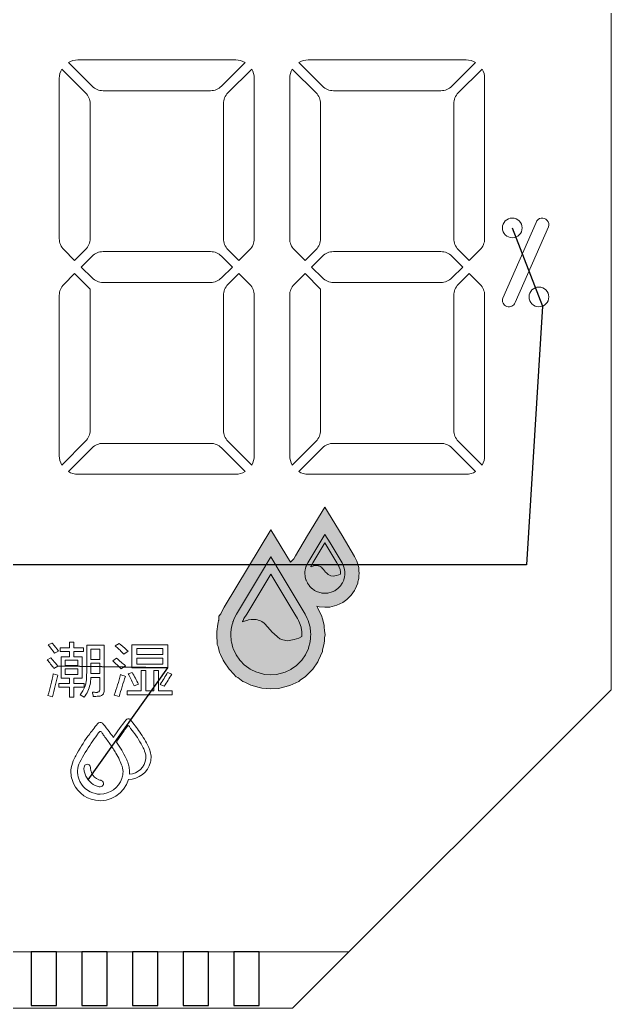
# Model space of a CAD drawing. Header units: millimetres. Extents: x -2138 to 1406, y 307 to 1926.
# Drawn here: x -2093.42 to -2072.41, y 1804.76 to 1839.88 of the extents above; entities that cross this region are included whole.
import ezdxf

# ---------------------------------------------------------------- set-up
doc = ezdxf.new("R2010")
doc.units = ezdxf.units.MM
doc.header["$LTSCALE"] = 3
doc.layers.add('dim', color=3, linetype='Continuous')
doc.layers.add('SY1', color=116, linetype='Continuous')

msp = doc.modelspace()

# ---------------------------------------------------------------- hatches: boundary and pattern name
h = msp.add_hatch(color=256)
h.paths.add_polyline_path([(-2082.043, 1820.348), (-2082.043, 1820.342), (-2082.032, 1820.264), (-2082.032, 1820.18), (-2082.085, 1820.157), (-2082.169, 1820.133), (-2082.287, 1820.109), (-2082.366, 1820.127), (-2082.42, 1820.145), (-2082.462, 1820.174), (-2082.522, 1820.228), (-2082.557, 1820.258), (-2082.635, 1820.348), (-2082.653, 1820.366), (-2082.677, 1820.396), (-2082.707, 1820.425), (-2082.737, 1820.443), (-2082.743, 1820.449), (-2082.778, 1820.467), (-2082.808, 1820.473), (-2082.82, 1820.479), (-2082.844, 1820.485), (-2082.928, 1820.485), (-2082.976, 1820.479), (-2082.988, 1820.473), (-2083.006, 1820.467), (-2083.071, 1820.449), (-2083.083, 1820.443), (-2083.083, 1820.449), (-2083.071, 1820.467), (-2083.059, 1820.503), (-2083.006, 1820.581), (-2082.581, 1821.292), (-2082.157, 1820.581), (-2082.109, 1820.503), (-2082.091, 1820.467), (-2082.073, 1820.425)], flags=16)
h.paths.add_polyline_path([(-2082.581, 1821.597), (-2082.767, 1821.292), (-2083.191, 1820.581), (-2083.233, 1820.503), (-2083.245, 1820.467), (-2083.251, 1820.449), (-2083.257, 1820.443), (-2083.257, 1820.425), (-2083.268, 1820.396), (-2083.274, 1820.366), (-2083.28, 1820.348), (-2083.292, 1820.258), (-2083.292, 1820.174), (-2083.286, 1820.145), (-2083.286, 1820.103), (-2083.28, 1820.091), (-2083.257, 1819.983), (-2083.251, 1819.971), (-2083.203, 1819.87), (-2083.197, 1819.858), (-2083.131, 1819.762), (-2083.125, 1819.756), (-2083.047, 1819.672), (-2083.035, 1819.667), (-2082.946, 1819.601), (-2082.934, 1819.595), (-2082.85, 1819.555), (-2082.713, 1819.517), (-2082.695, 1819.511), (-2082.587, 1819.505), (-2082.482, 1819.51), (-2082.328, 1819.551), (-2082.229, 1819.595), (-2082.223, 1819.601), (-2082.127, 1819.667), (-2082.121, 1819.672), (-2082.038, 1819.756), (-2082.032, 1819.762), (-2081.966, 1819.858), (-2081.96, 1819.87), (-2081.912, 1819.971), (-2081.912, 1819.983), (-2081.882, 1820.091), (-2081.882, 1820.115), (-2081.876, 1820.133), (-2081.876, 1820.18), (-2081.87, 1820.216), (-2081.876, 1820.264), (-2081.882, 1820.342), (-2081.882, 1820.348), (-2081.906, 1820.425), (-2081.918, 1820.467), (-2081.936, 1820.503), (-2081.972, 1820.581), (-2082.396, 1821.292)])
h.paths.add_polyline_path([(-2083.426, 1818.296), (-2083.426, 1818.284), (-2083.402, 1818.129), (-2083.402, 1817.962), (-2083.51, 1817.914), (-2083.677, 1817.866), (-2083.913, 1817.819), (-2084.071, 1817.854), (-2084.179, 1817.89), (-2084.263, 1817.95), (-2084.382, 1818.057), (-2084.454, 1818.117), (-2084.609, 1818.296), (-2084.645, 1818.332), (-2084.693, 1818.392), (-2084.753, 1818.452), (-2084.812, 1818.488), (-2084.824, 1818.5), (-2084.896, 1818.535), (-2084.956, 1818.547), (-2084.98, 1818.559), (-2085.028, 1818.571), (-2085.195, 1818.571), (-2085.291, 1818.559), (-2085.314, 1818.547), (-2085.35, 1818.535), (-2085.482, 1818.5), (-2085.506, 1818.488), (-2085.506, 1818.5), (-2085.482, 1818.535), (-2085.458, 1818.607), (-2085.35, 1818.762), (-2084.502, 1820.185), (-2083.653, 1818.762), (-2083.558, 1818.607), (-2083.522, 1818.535), (-2083.486, 1818.452)], flags=16)
h.paths.add_polyline_path([(-2084.502, 1820.794), (-2084.872, 1820.185), (-2085.721, 1818.762), (-2085.804, 1818.607), (-2085.828, 1818.535), (-2085.84, 1818.5), (-2085.852, 1818.488), (-2085.852, 1818.452), (-2085.876, 1818.392), (-2085.888, 1818.332), (-2085.9, 1818.296), (-2085.924, 1818.117), (-2085.924, 1817.95), (-2085.912, 1817.89), (-2085.912, 1817.806), (-2085.9, 1817.782), (-2085.852, 1817.567), (-2085.84, 1817.543), (-2085.745, 1817.34), (-2085.733, 1817.316), (-2085.601, 1817.125), (-2085.589, 1817.113), (-2085.434, 1816.946), (-2085.41, 1816.934), (-2085.231, 1816.802), (-2085.207, 1816.791), (-2085.038, 1816.711), (-2084.765, 1816.635), (-2084.729, 1816.623), (-2084.514, 1816.611), (-2084.303, 1816.621), (-2083.994, 1816.703), (-2083.797, 1816.791), (-2083.785, 1816.802), (-2083.593, 1816.934), (-2083.581, 1816.946), (-2083.414, 1817.113), (-2083.402, 1817.125), (-2083.271, 1817.316), (-2083.259, 1817.34), (-2083.163, 1817.543), (-2083.163, 1817.567), (-2083.103, 1817.782), (-2083.103, 1817.83), (-2083.091, 1817.866), (-2083.091, 1817.962), (-2083.08, 1818.033), (-2083.091, 1818.129), (-2083.103, 1818.284), (-2083.103, 1818.296), (-2083.151, 1818.452), (-2083.175, 1818.535), (-2083.211, 1818.607), (-2083.283, 1818.762), (-2084.131, 1820.185)])
at = {"layer": 'SY1', "lineweight": 0, "ltscale": 0.1}
msp.add_hatch(color=140, dxfattribs=at).paths.add_polyline_path([(-2085.301, 1820.443), (-2086.156, 1819.009), (-2086.265, 1818.806), (-2086.277, 1818.769), (-2086.352, 1818.694), (-2086.352, 1818.548), (-2086.357, 1818.535), (-2086.372, 1818.461), (-2086.389, 1818.41), (-2086.424, 1818.15), (-2086.424, 1817.9), (-2086.412, 1817.841), (-2086.412, 1817.688), (-2086.375, 1817.614), (-2086.327, 1817.399), (-2086.29, 1817.325), (-2086.195, 1817.122), (-2086.164, 1817.062), (-2085.987, 1816.804), (-2085.949, 1816.766), (-2085.739, 1816.539), (-2085.672, 1816.506), (-2085.492, 1816.374), (-2085.425, 1816.341), (-2085.213, 1816.241), (-2084.911, 1816.157), (-2084.823, 1816.128), (-2084.516, 1816.111), (-2084.227, 1816.124), (-2083.828, 1816.229), (-2083.509, 1816.371), (-2083.464, 1816.416), (-2083.272, 1816.548), (-2083.228, 1816.593), (-2083.061, 1816.759), (-2083.016, 1816.804), (-2082.839, 1817.062), (-2082.809, 1817.122), (-2082.663, 1817.432), (-2082.663, 1817.499), (-2082.603, 1817.714), (-2082.603, 1817.749), (-2082.591, 1817.785), (-2082.591, 1817.92), (-2082.574, 1818.023), (-2082.594, 1818.179), (-2082.603, 1818.304), (-2082.603, 1818.372), (-2082.672, 1818.594), (-2082.707, 1818.717), (-2082.76, 1818.824), (-2082.84, 1818.996), (-2082.867, 1819.041), (-2082.789, 1819.016), (-2082.589, 1819.005), (-2082.406, 1819.013), (-2082.161, 1819.078), (-2081.941, 1819.175), (-2081.902, 1819.215), (-2081.806, 1819.281), (-2081.767, 1819.319), (-2081.684, 1819.402), (-2081.646, 1819.441), (-2081.534, 1819.603), (-2081.51, 1819.652), (-2081.412, 1819.859), (-2081.412, 1819.915), (-2081.382, 1820.023), (-2081.382, 1820.034), (-2081.376, 1820.052), (-2081.376, 1820.139), (-2081.365, 1820.206), (-2081.379, 1820.314), (-2081.382, 1820.361), (-2081.382, 1820.423), (-2081.427, 1820.568), (-2081.45, 1820.649), (-2081.485, 1820.72), (-2081.529, 1820.814), (-2081.968, 1821.55), (-2082.581, 1822.559), (-2083.195, 1821.55), (-2083.626, 1820.828), (-2083.68, 1820.727), (-2083.802, 1820.605), (-2084.502, 1821.757)])

# ---------------------------------------------------------------- linework, layer by layer
at = {"lineweight": 0, "ltscale": 0.1}
msp.add_line((-2112.401, 1806.762), (-2081.728, 1806.762), dxfattribs=at)
for points in [[(-2072.415, 1843.948), (-2083.728, 1855.262), (-2110.401, 1855.262), (-2121.715, 1843.948), (-2121.715, 1816.075), (-2110.401, 1804.762), (-2083.728, 1804.762), (-2072.415, 1816.075)], [(-2082.581, 1821.597), (-2082.767, 1821.292), (-2083.191, 1820.581), (-2083.233, 1820.503), (-2083.245, 1820.467), (-2083.251, 1820.449), (-2083.257, 1820.443), (-2083.257, 1820.425), (-2083.268, 1820.396), (-2083.274, 1820.366), (-2083.28, 1820.348), (-2083.292, 1820.258), (-2083.292, 1820.174), (-2083.286, 1820.145), (-2083.286, 1820.103), (-2083.28, 1820.091), (-2083.257, 1819.983), (-2083.251, 1819.971), (-2083.203, 1819.87), (-2083.197, 1819.858), (-2083.131, 1819.762), (-2083.125, 1819.756), (-2083.047, 1819.672), (-2083.035, 1819.667), (-2082.946, 1819.601), (-2082.934, 1819.595), (-2082.85, 1819.555), (-2082.713, 1819.517), (-2082.695, 1819.511), (-2082.587, 1819.505), (-2082.482, 1819.51), (-2082.328, 1819.551), (-2082.229, 1819.595), (-2082.223, 1819.601), (-2082.127, 1819.667), (-2082.121, 1819.672), (-2082.038, 1819.756), (-2082.032, 1819.762), (-2081.966, 1819.858), (-2081.96, 1819.87), (-2081.912, 1819.971), (-2081.912, 1819.983), (-2081.882, 1820.091), (-2081.882, 1820.115), (-2081.876, 1820.133), (-2081.876, 1820.18), (-2081.87, 1820.216), (-2081.876, 1820.264), (-2081.882, 1820.342), (-2081.882, 1820.348), (-2081.906, 1820.425), (-2081.918, 1820.467), (-2081.936, 1820.503), (-2081.972, 1820.581), (-2082.396, 1821.292)], [(-2082.043, 1820.348), (-2082.043, 1820.342), (-2082.032, 1820.264), (-2082.032, 1820.18), (-2082.085, 1820.157), (-2082.169, 1820.133), (-2082.287, 1820.109), (-2082.366, 1820.127), (-2082.42, 1820.145), (-2082.462, 1820.174), (-2082.522, 1820.228), (-2082.557, 1820.258), (-2082.635, 1820.348), (-2082.653, 1820.366), (-2082.677, 1820.396), (-2082.707, 1820.425), (-2082.737, 1820.443), (-2082.743, 1820.449), (-2082.778, 1820.467), (-2082.808, 1820.473), (-2082.82, 1820.479), (-2082.844, 1820.485), (-2082.928, 1820.485), (-2082.976, 1820.479), (-2082.988, 1820.473), (-2083.006, 1820.467), (-2083.071, 1820.449), (-2083.083, 1820.443), (-2083.083, 1820.449), (-2083.071, 1820.467), (-2083.059, 1820.503), (-2083.006, 1820.581), (-2082.581, 1821.292), (-2082.157, 1820.581), (-2082.109, 1820.503), (-2082.091, 1820.467), (-2082.073, 1820.425)], [(-2084.502, 1820.794), (-2084.872, 1820.185), (-2085.721, 1818.762), (-2085.804, 1818.607), (-2085.828, 1818.535), (-2085.84, 1818.5), (-2085.852, 1818.488), (-2085.852, 1818.452), (-2085.876, 1818.392), (-2085.888, 1818.332), (-2085.9, 1818.296), (-2085.924, 1818.117), (-2085.924, 1817.95), (-2085.912, 1817.89), (-2085.912, 1817.806), (-2085.9, 1817.782), (-2085.852, 1817.567), (-2085.84, 1817.543), (-2085.745, 1817.34), (-2085.733, 1817.316), (-2085.601, 1817.125), (-2085.589, 1817.113), (-2085.434, 1816.946), (-2085.41, 1816.934), (-2085.231, 1816.802), (-2085.207, 1816.791), (-2085.038, 1816.711), (-2084.765, 1816.635), (-2084.729, 1816.623), (-2084.514, 1816.611), (-2084.303, 1816.621), (-2083.994, 1816.703), (-2083.797, 1816.791), (-2083.785, 1816.802), (-2083.593, 1816.934), (-2083.581, 1816.946), (-2083.414, 1817.113), (-2083.402, 1817.125), (-2083.271, 1817.316), (-2083.259, 1817.34), (-2083.163, 1817.543), (-2083.163, 1817.567), (-2083.103, 1817.782), (-2083.103, 1817.83), (-2083.091, 1817.866), (-2083.091, 1817.962), (-2083.08, 1818.033), (-2083.091, 1818.129), (-2083.103, 1818.284), (-2083.103, 1818.296), (-2083.151, 1818.452), (-2083.175, 1818.535), (-2083.211, 1818.607), (-2083.283, 1818.762), (-2084.131, 1820.185)], [(-2083.426, 1818.296), (-2083.426, 1818.284), (-2083.402, 1818.129), (-2083.402, 1817.962), (-2083.51, 1817.914), (-2083.677, 1817.866), (-2083.913, 1817.819), (-2084.071, 1817.854), (-2084.179, 1817.89), (-2084.263, 1817.95), (-2084.382, 1818.057), (-2084.454, 1818.117), (-2084.609, 1818.296), (-2084.645, 1818.332), (-2084.693, 1818.392), (-2084.753, 1818.452), (-2084.812, 1818.488), (-2084.824, 1818.5), (-2084.896, 1818.535), (-2084.956, 1818.547), (-2084.98, 1818.559), (-2085.028, 1818.571), (-2085.195, 1818.571), (-2085.291, 1818.559), (-2085.314, 1818.547), (-2085.35, 1818.535), (-2085.482, 1818.5), (-2085.506, 1818.488), (-2085.506, 1818.5), (-2085.482, 1818.535), (-2085.458, 1818.607), (-2085.35, 1818.762), (-2084.502, 1820.185), (-2083.653, 1818.762), (-2083.558, 1818.607), (-2083.522, 1818.535), (-2083.486, 1818.452)], [(-2091.156, 1817.434), (-2091.502, 1817.434), (-2091.502, 1817.245), (-2091.208, 1817.245), (-2091.208, 1816.49), (-2091.502, 1816.49), (-2091.502, 1816.301), (-2091.136, 1816.301), (-2091.136, 1816.171), (-2091.502, 1816.171), (-2091.502, 1815.816), (-2091.656, 1815.816), (-2091.656, 1816.171), (-2092.03, 1816.171), (-2092.03, 1816.301), (-2091.656, 1816.301), (-2091.656, 1816.49), (-2091.95, 1816.49), (-2091.95, 1817.245), (-2091.656, 1817.245), (-2091.656, 1817.434), (-2091.988, 1817.434), (-2091.988, 1817.562), (-2091.656, 1817.562), (-2091.656, 1817.769), (-2091.502, 1817.769), (-2091.502, 1817.562), (-2091.156, 1817.562)], [(-2088.164, 1817.674), (-2088.164, 1816.855), (-2089.434, 1816.855), (-2089.434, 1817.674)], [(-2090.892, 1817.516), (-2090.892, 1817.155), (-2090.576, 1817.155), (-2090.576, 1817.516)], [(-2089.264, 1817.543), (-2089.264, 1817.326), (-2088.334, 1817.326), (-2088.334, 1817.543)], [(-2091.354, 1816.934), (-2091.354, 1817.122), (-2091.804, 1817.122), (-2091.804, 1816.934)], [(-2090.892, 1816.652), (-2090.576, 1816.652), (-2090.576, 1817.017), (-2090.892, 1817.017)], [(-2088.334, 1816.986), (-2088.334, 1817.201), (-2089.264, 1817.201), (-2089.264, 1816.986)], [(-2091.354, 1816.612), (-2091.354, 1816.816), (-2091.804, 1816.816), (-2091.804, 1816.612)], [(-2089.109, 1816.034), (-2089.109, 1816.762), (-2088.946, 1816.762), (-2088.946, 1816.034), (-2088.659, 1816.034), (-2088.659, 1816.762), (-2088.496, 1816.762), (-2088.496, 1816.034), (-2088.01, 1816.034), (-2088.01, 1815.893), (-2089.602, 1815.893), (-2089.602, 1816.034)]]:
    msp.add_lwpolyline(points, close=True, dxfattribs=at)
for points in [[(-2091.692, 1838.361), (-2090.849, 1837.518, 0.198912), (-2090.462, 1837.357), (-2086.643, 1837.357, 0.198912), (-2086.256, 1837.518), (-2085.413, 1838.361, 0.134596), (-2085.748, 1838.452), (-2091.357, 1838.452, 0.134498)], [(-2083.511, 1838.361), (-2082.668, 1837.518, 0.198912), (-2082.281, 1837.357), (-2078.461, 1837.357, 0.198912), (-2078.074, 1837.518), (-2077.231, 1838.361, 0.134596), (-2077.566, 1838.452), (-2083.176, 1838.452, 0.134498)], [(-2091.924, 1838.128, 0.133447), (-2092.014, 1837.795), (-2092.014, 1832.098, 0.198912), (-2091.854, 1831.711), (-2091.469, 1831.326), (-2091.08, 1831.715, 0.198912), (-2090.919, 1832.102), (-2090.919, 1836.896, 0.198912), (-2091.08, 1837.284)], [(-2085.181, 1838.128, -0.133349), (-2085.091, 1837.795), (-2085.091, 1832.098, -0.198912), (-2085.251, 1831.711), (-2085.636, 1831.326), (-2086.026, 1831.715, -0.198912), (-2086.186, 1832.102), (-2086.186, 1836.896, -0.198912), (-2086.026, 1837.283)], [(-2083.742, 1838.128, 0.133447), (-2083.833, 1837.795), (-2083.833, 1832.098, 0.198912), (-2083.672, 1831.711), (-2083.287, 1831.326), (-2082.898, 1831.715, 0.198912), (-2082.738, 1832.102), (-2082.738, 1836.896, 0.198912), (-2082.898, 1837.284)], [(-2077, 1838.128, -0.133349), (-2076.909, 1837.795), (-2076.909, 1832.098, -0.198912), (-2077.07, 1831.711), (-2077.455, 1831.326), (-2077.844, 1831.715, -0.198912), (-2078.004, 1832.102), (-2078.004, 1836.896, -0.198912), (-2077.844, 1837.283)], [(-2075.825, 1829.833), (-2074.645, 1832.522, 1), (-2075.084, 1832.681), (-2076.264, 1829.993, 1)], [(-2091.236, 1831.093), (-2090.849, 1830.706, 0.198912), (-2090.462, 1830.546), (-2086.643, 1830.546, 0.198912), (-2086.256, 1830.706), (-2085.868, 1831.093), (-2086.256, 1831.48, 0.198912), (-2086.643, 1831.641), (-2090.462, 1831.641, 0.198912), (-2090.849, 1831.48)], [(-2083.055, 1831.093), (-2082.668, 1830.706, 0.198912), (-2082.281, 1830.546), (-2078.461, 1830.546, 0.198912), (-2078.074, 1830.706), (-2077.687, 1831.093), (-2078.074, 1831.48, 0.198912), (-2078.461, 1831.641), (-2082.281, 1831.641, 0.198912), (-2082.668, 1831.48)], [(-2091.924, 1824.059, -0.133447), (-2092.014, 1824.391), (-2092.014, 1830.089, -0.198912), (-2091.854, 1830.476), (-2091.469, 1830.861), (-2090.919, 1830.312), (-2090.919, 1825.29, -0.198912), (-2091.08, 1824.903)], [(-2085.181, 1824.059, 0.133349), (-2085.091, 1824.391), (-2085.091, 1830.089, 0.198912), (-2085.251, 1830.476), (-2085.636, 1830.861), (-2086.026, 1830.472, 0.198912), (-2086.186, 1830.085), (-2086.186, 1825.29, 0.198912), (-2086.026, 1824.903)], [(-2083.742, 1824.059, -0.133447), (-2083.833, 1824.391), (-2083.833, 1830.089, -0.198912), (-2083.672, 1830.476), (-2083.287, 1830.861), (-2082.738, 1830.312), (-2082.738, 1825.29, -0.198912), (-2082.898, 1824.903)], [(-2077, 1824.059, 0.133349), (-2076.909, 1824.391), (-2076.909, 1830.089, 0.198912), (-2077.07, 1830.476), (-2077.455, 1830.861), (-2077.844, 1830.472, 0.198912), (-2078.004, 1830.085), (-2078.004, 1825.29, 0.198912), (-2077.844, 1824.903)], [(-2091.692, 1823.826, 0.134498), (-2091.357, 1823.734), (-2085.748, 1823.734, 0.134596), (-2085.413, 1823.826), (-2086.256, 1824.669, 0.198912), (-2086.643, 1824.829), (-2090.462, 1824.829, 0.198912), (-2090.849, 1824.669)], [(-2083.511, 1823.826, 0.134498), (-2083.176, 1823.734), (-2077.566, 1823.734, 0.134596), (-2077.231, 1823.826), (-2078.074, 1824.669, 0.198912), (-2078.461, 1824.829), (-2082.281, 1824.829, 0.198912), (-2082.668, 1824.669)], [(-2092.039, 1817.448), (-2092.18, 1817.375, 0.016532), (-2092.409, 1817.668), (-2092.274, 1817.734, 0.050338), (-2092.258, 1817.717, -0.011975)], [(-2091.042, 1816.735, -0.017609), (-2091.048, 1816.49, -0.052248), (-2091.085, 1816.241, -0.025047), (-2091.104, 1816.181, -0.074673), (-2091.271, 1815.895), (-2091.132, 1815.812, 0.127336), (-2090.923, 1816.26, 0.045148), (-2090.897, 1816.513), (-2090.576, 1816.513), (-2090.576, 1816.098, -0.096621), (-2090.582, 1816.04, -0.303448), (-2090.648, 1815.986, -0.039979), (-2090.674, 1815.984), (-2090.681, 1815.984), (-2090.688, 1815.984, -0.020412), (-2090.841, 1815.988, -0.050288), (-2090.812, 1815.841, 0.015456), (-2090.617, 1815.845, 0.048291), (-2090.56, 1815.852, 0.313179), (-2090.433, 1815.976, 0.064523), (-2090.426, 1816.057), (-2090.426, 1817.659), (-2091.042, 1817.659)], [(-2089.627, 1817.494, 0.009646), (-2089.893, 1817.724), (-2090.034, 1817.641), (-2089.996, 1817.605, -0.013654), (-2089.725, 1817.344), (-2089.573, 1817.446, 0.007391)], [(-2092.064, 1816.913, 0.002258), (-2092.238, 1817.118, 0.00775), (-2092.315, 1817.205), (-2092.447, 1817.137, -0.020884), (-2092.205, 1816.836)], [(-2089.813, 1816.82), (-2089.665, 1816.923, 0.012624), (-2089.981, 1817.193), (-2090.117, 1817.104, -0.015866)], [(-2092.416, 1815.874, 0.014675), (-2092.227, 1816.639), (-2092.068, 1816.59, 0.012496), (-2092.252, 1815.828)], [(-2089.669, 1816.552, 0.003936), (-2089.891, 1815.831), (-2090.068, 1815.885, 0.020233), (-2089.837, 1816.612, 0.040248)], [(-2089.203, 1816.272, 0.018139), (-2089.427, 1816.693), (-2089.566, 1816.637, 0.028527), (-2089.551, 1816.608, -0.020215), (-2089.353, 1816.21)], [(-2088.023, 1816.631), (-2088.168, 1816.693, -0.025416), (-2088.431, 1816.268), (-2088.29, 1816.198, 0.018093)], [(-2089.482, 1815.003, 0.058141), (-2089.505, 1815.025, 0.432542), (-2089.639, 1815.009, 0.027228), (-2090.094, 1814.381, 0.007836), (-2090.244, 1814.587, 0.010053), (-2090.457, 1814.859, 0.059453), (-2090.485, 1814.888, 0.443371), (-2090.656, 1814.869, 0.004384), (-2090.816, 1814.665), (-2090.869, 1814.597, 0.005966), (-2090.996, 1814.424, 0.036233), (-2091.429, 1813.733, 0.020232), (-2091.517, 1813.547, 0.086233), (-2091.599, 1813.216, 0.033938), (-2091.599, 1813.125, 0.060538), (-2091.562, 1812.89, 0.28832), (-2090.732, 1812.149, 0.381081), (-2089.557, 1812.889, 0.338503), (-2088.778, 1813.498, 0.155818), (-2088.801, 1813.934, 0.027883), (-2088.85, 1814.051, 0.042366), (-2089.158, 1814.571, 0.007583), (-2089.318, 1814.793, 0.000511)], [(-2089.387, 1814.581, 0.005718), (-2089.482, 1814.705, -0.015452), (-2089.51, 1814.751, 0.066133), (-2089.535, 1814.785, 0.207442), (-2089.567, 1814.8, 0.16791), (-2089.592, 1814.783), (-2089.597, 1814.777), (-2089.602, 1814.771), (-2089.608, 1814.764), (-2089.613, 1814.756), (-2089.618, 1814.749), (-2089.628, 1814.733, -0.02322), (-2089.649, 1814.705, 0.006145), (-2089.779, 1814.524, 0.024503), (-2089.979, 1814.211, -0.039689), (-2089.642, 1813.635, -0.033731), (-2089.57, 1813.455, -0.053103), (-2089.531, 1813.278, -0.071346), (-2089.521, 1813.072, 0.360726), (-2088.938, 1813.632, 0.122586), (-2088.983, 1813.897), (-2088.992, 1813.919), (-2089.002, 1813.942, 0.009705), (-2089.033, 1814.008, 0.047907)], [(-2090.878, 1814.183, 0.035455), (-2091.285, 1813.501, 0.206577), (-2091.324, 1812.908, 0.259672), (-2090.722, 1812.385, 0.016485), (-2090.66, 1812.372, 0.061698), (-2090.562, 1812.365, 0.314375), (-2089.789, 1812.922, 0.044426), (-2089.753, 1813.095), (-2089.753, 1813.102, 0.087762), (-2089.783, 1813.357, 0.040355), (-2089.874, 1813.579, 0.027241), (-2090.008, 1813.822), (-2090.008, 1813.825, 0.028317), (-2090.107, 1813.985, 0.016586), (-2090.221, 1814.155, 0.008659), (-2090.453, 1814.476, -0.018411), (-2090.489, 1814.534, 0.07305), (-2090.521, 1814.578, 0.207716), (-2090.562, 1814.597, 0.147424), (-2090.586, 1814.586, 0.061384), (-2090.61, 1814.56), (-2090.616, 1814.551), (-2090.623, 1814.542), (-2090.629, 1814.532), (-2090.642, 1814.512, -0.025898), (-2090.666, 1814.476, 0.011152)], [(-2090.445, 1812.736, -0.041599), (-2090.449, 1812.71, -0.100094), (-2090.464, 1812.676, -0.283011), (-2090.594, 1812.627, -0.067634), (-2090.739, 1812.675, -0.217758), (-2091.124, 1813.153, -0.055427), (-2091.14, 1813.278, -0.120119), (-2091.122, 1813.366, -0.305437), (-2091.022, 1813.427, -0.332458), (-2090.917, 1813.349, -0.079727), (-2090.905, 1813.283, 0.050966), (-2090.899, 1813.228, 0.045298), (-2090.867, 1813.125, 0.213359), (-2090.613, 1812.88, 0.030477), (-2090.543, 1812.858, -0.064763), (-2090.505, 1812.843, -0.302722)]]:
    msp.add_lwpolyline(points, format="xyb", close=True, dxfattribs=at)
for points in [[(-2092.115, 1806.762), (-2093.015, 1806.762), (-2093.015, 1804.862), (-2092.115, 1804.862)], [(-2090.315, 1806.762), (-2091.215, 1806.762), (-2091.215, 1804.862), (-2090.315, 1804.862)], [(-2088.515, 1806.762), (-2089.415, 1806.762), (-2089.415, 1804.862), (-2088.515, 1804.862)], [(-2086.715, 1806.762), (-2087.615, 1806.762), (-2087.615, 1804.862), (-2086.715, 1804.862)], [(-2084.915, 1806.762), (-2085.815, 1806.762), (-2085.815, 1804.862), (-2084.915, 1804.862)]]:
    msp.add_lwpolyline(points, close=True)
for centre in [(-2075.928, 1832.485), (-2074.981, 1830.03)]:
    msp.add_circle(centre, 0.35, dxfattribs=at)
at = {"layer": 'dim'}
for p, q in [((-2075.928, 1832.485), (-2074.855, 1829.703)), ((-2074.855, 1829.703), (-2075.429, 1820.517)), ((-2075.429, 1820.517), (-2103.166, 1820.517)), ((-2088.164, 1816.855), (-2092.064, 1816.913)), ((-2090.984, 1812.872), (-2088.164, 1816.855))]:
    msp.add_line(p, q, dxfattribs=at)
at = {"layer": 'SY1', "color": 140, "lineweight": 0, "ltscale": 0.1}
msp.add_lwpolyline([(-2085.301, 1820.443), (-2086.156, 1819.009), (-2086.265, 1818.806), (-2086.277, 1818.769), (-2086.352, 1818.694), (-2086.352, 1818.548), (-2086.357, 1818.535), (-2086.372, 1818.461), (-2086.389, 1818.41), (-2086.424, 1818.15), (-2086.424, 1817.9), (-2086.412, 1817.841), (-2086.412, 1817.688), (-2086.375, 1817.614), (-2086.327, 1817.399), (-2086.29, 1817.325), (-2086.195, 1817.122), (-2086.164, 1817.062), (-2085.987, 1816.804), (-2085.949, 1816.766), (-2085.739, 1816.539), (-2085.672, 1816.506), (-2085.492, 1816.374), (-2085.425, 1816.341), (-2085.213, 1816.241), (-2084.911, 1816.157), (-2084.823, 1816.128), (-2084.516, 1816.111), (-2084.227, 1816.124), (-2083.828, 1816.229), (-2083.509, 1816.371), (-2083.464, 1816.416), (-2083.272, 1816.548), (-2083.228, 1816.593), (-2083.061, 1816.759), (-2083.016, 1816.804), (-2082.839, 1817.062), (-2082.809, 1817.122), (-2082.663, 1817.432), (-2082.663, 1817.499), (-2082.603, 1817.714), (-2082.603, 1817.749), (-2082.591, 1817.785), (-2082.591, 1817.92), (-2082.574, 1818.023), (-2082.594, 1818.179), (-2082.603, 1818.304), (-2082.603, 1818.372), (-2082.672, 1818.594), (-2082.707, 1818.717), (-2082.76, 1818.824), (-2082.84, 1818.996), (-2082.867, 1819.041), (-2082.789, 1819.016), (-2082.589, 1819.005), (-2082.406, 1819.013), (-2082.161, 1819.078), (-2081.941, 1819.175), (-2081.902, 1819.215), (-2081.806, 1819.281), (-2081.767, 1819.319), (-2081.684, 1819.402), (-2081.646, 1819.441), (-2081.534, 1819.603), (-2081.51, 1819.652), (-2081.412, 1819.859), (-2081.412, 1819.915), (-2081.382, 1820.023), (-2081.382, 1820.034), (-2081.376, 1820.052), (-2081.376, 1820.139), (-2081.365, 1820.206), (-2081.379, 1820.314), (-2081.382, 1820.361), (-2081.382, 1820.423), (-2081.427, 1820.568), (-2081.45, 1820.649), (-2081.485, 1820.72), (-2081.529, 1820.814), (-2081.968, 1821.55), (-2082.581, 1822.559), (-2083.195, 1821.55), (-2083.626, 1820.828), (-2083.68, 1820.727), (-2083.802, 1820.605), (-2084.502, 1821.757)], close=True, dxfattribs=at)

doc.saveas('drawing.dxf')
